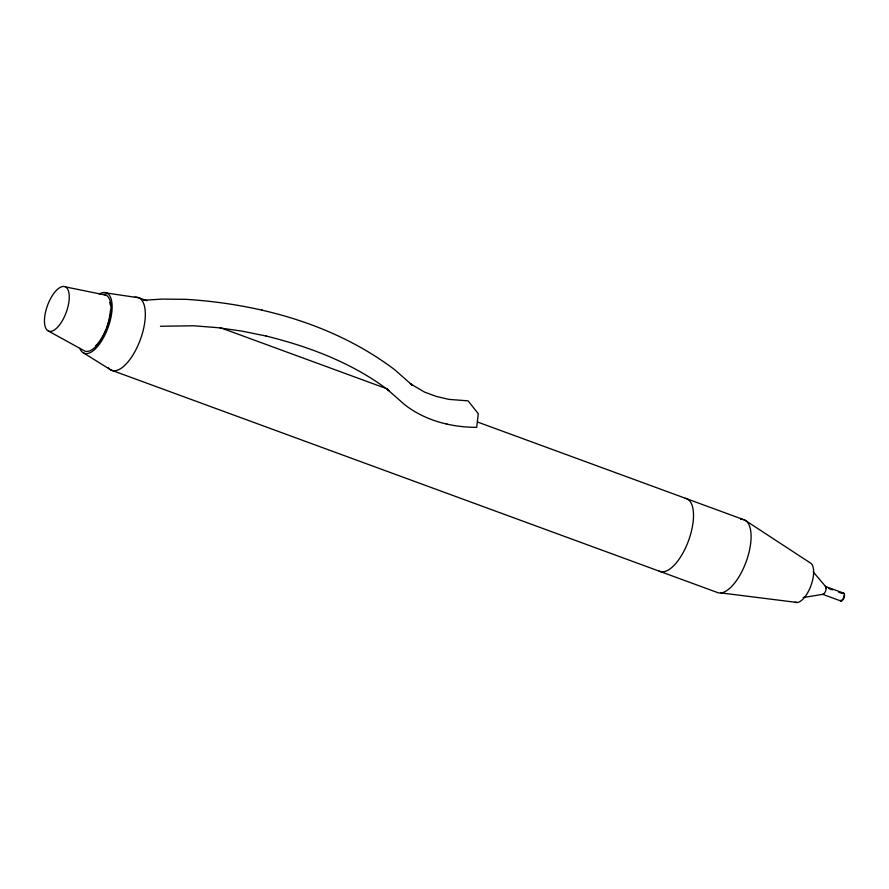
<?xml version="1.0" encoding="UTF-8"?>
<svg xmlns="http://www.w3.org/2000/svg" width="889" height="889" viewBox="0 0 889 889"><rect width="100%" height="100%" fill="white"/><g stroke="black" fill="none" stroke-linecap="round" stroke-linejoin="round"><path stroke-width="1.33" d="M803.223 597.53L823.136 594.274M143.573 300.271L161.942 299.093L186.423 299.36C260.177 304.105 335.297 324.752 394.86 369.846L412.474 385.393L410.285 383.737L424.542 392.093L436.299 396.427L448.901 399.383L468.125 400.861L478.271 413.707L476.715 427.309C451.268 427.409 425.009 420.53 404.728 404.739L387.115 389.193L389.304 390.86C353.155 363.312 309.894 346.799 266.067 336.031L266.644 336.142L241.83 331.086L217.561 327.652L193.58 325.774L160.453 326.263M721.035 592.919L797.333 602.498M103.357 292.525L139.051 297.848L146.863 300.704M65.43 286.903A23.659 9.979 -69.9 0 1 60.363 323.807A23.659 9.979 -69.9 0 1 44.794 316.095A23.659 9.979 -69.9 0 1 65.43 286.903L106.102 295.17M261.677 310.039L262.244 310.161M446.378 423.964L446.945 424.075M219.772 327.463L387.748 389.082M477.593 422.042L744.815 520.076L810.257 562.904A21.069 8.89 -69.9 0 1 810.624 586.484A21.069 8.89 -69.9 0 1 794.999 602.142M843.717 593.152L825.325 586.407A4.178 1.767 -69.9 0 1 825.725 590.741A4.178 1.767 -69.9 0 1 822.647 594.308L841.038 601.053M828.737 588.529L832.415 589.874M838.549 592.13L842.227 593.474M48.295 330.964L84.433 350.877A29.915 12.624 -69.9 0 0 107.536 326.196A29.915 12.624 -69.9 0 0 103.957 294.615M83.622 352.977L110.969 370.024L716.745 592.263A38.76 16.346 -69.9 0 0 747.205 558.681A38.76 16.346 -69.9 0 0 740.526 519.42M813.191 571.86L825.725 586.64M134.761 297.182A38.76 16.346 -69.9 0 1 140.184 340.043A38.76 16.346 -69.9 0 1 108.369 367.913M99.246 294.059A32.171 13.568 -69.9 0 1 108.225 327.096A32.171 13.568 -69.9 0 1 79.821 348.388M842.672 593.496A4.178 1.767 -69.9 0 1 844.106 597.486A4.178 1.767 -69.9 0 1 840.349 600.342M109.836 302.416A28.926 12.202 -69.9 0 1 110.269 304.96M110.403 310.294A28.926 12.202 -69.9 0 1 108.891 320.118M108.591 321.307A28.926 12.202 -69.9 0 1 106.258 328.463M105.791 329.63A28.926 12.202 -69.9 0 1 103.724 334.175M103.168 335.253A28.926 12.202 -69.9 0 1 100.168 340.298M99.546 341.209A28.926 12.202 -69.9 0 1 95.634 345.921M685.186 498.307A38.76 16.346 -69.9 0 1 688.797 539.956A38.76 16.346 -69.9 0 1 659.149 571.127M844.128 595.074A3.367 1.422 -69.9 0 1 844.128 595.774M844.005 596.575A3.367 1.422 -69.9 0 1 841.294 600.286M825.614 587.751A3.367 1.422 -69.9 0 1 825.737 588.329"/></g></svg>
